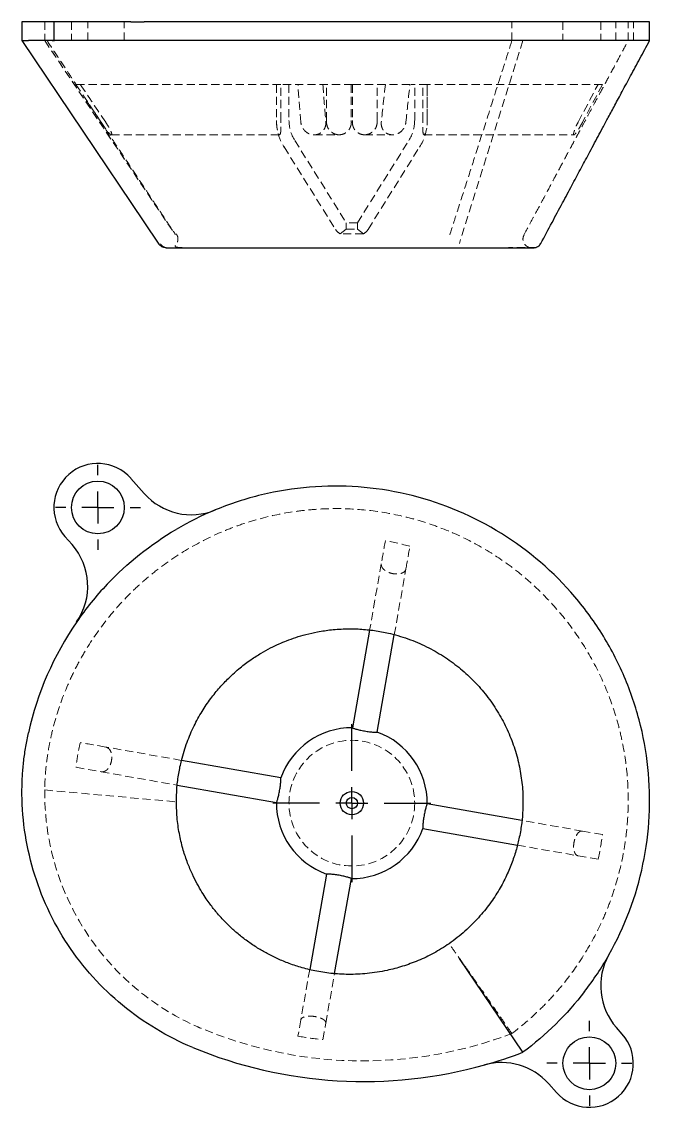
# Model space of a CAD drawing. Header units: millimetres. Extents: x 34 to 241, y 7 to 176.
# Drawn here: x 34 to 131.7, y 7 to 175.6 of the extents above; entities that cross this region are included whole.
import ezdxf

# ---------------------------------------------------------------- set-up
doc = ezdxf.new("R2010")
doc.units = ezdxf.units.MM
doc.linetypes.add('HIDDEN', pattern=[1.905, 1.27, -0.635])
doc.layers.add('10', color=7, linetype='Continuous')

# ---------------------------------------------------------------- blocks, each defined once
blk = doc.blocks.new('SW_CENTERMARKSYMBOL_0')
at = {"layer": '10', "color": 0}
for p, q in [((0, 5), (0, 6.6)), ((0, 0), (0, 2.5)), ((-5, 0), (-6.6, 0)), ((0, 0), (-2.5, 0)), ((0, 0), (0, -2.5)), ((0, 0), (2.5, 0)), ((5, 0), (6.6, 0)), ((0, -5), (0, -6.6))]:
    blk.add_line(p, q, dxfattribs=at)
blk = doc.blocks.new('SW_CENTERMARKSYMBOL_1')
at = {"layer": '10', "color": 0}
for p, q in [((0, 5), (0, 6.6)), ((0, 0), (0, 2.5)), ((-5, 0), (-6.6, 0)), ((0, 0), (-2.5, 0)), ((0, 0), (0, -2.5)), ((0, 0), (2.5, 0)), ((5, 0), (6.6, 0)), ((0, -5), (0, -6.6))]:
    blk.add_line(p, q, dxfattribs=at)
blk = doc.blocks.new('SW_CENTERMARKSYMBOL_2')
at = {"layer": '10', "color": 0}
for p, q in [((0, 5), (0, 12.26)), ((0, 0), (0, 2.5)), ((-5, 0), (-12.26, 0)), ((0, 0), (-2.5, 0)), ((0, 0), (0, -2.5)), ((0, 0), (2.5, 0)), ((5, 0), (12.26, 0)), ((0, -5), (0, -12.26))]:
    blk.add_line(p, q, dxfattribs=at)

msp = doc.modelspace()

# ---------------------------------------------------------------- linework, layer by layer
at = {"color": 7, "linetype": 'Continuous', "lineweight": 25}
for p, q in [((34, 175.62), (34, 172.69)), ((35, 175.62), (34, 175.62)), ((38.95, 175.62), (35, 175.62)), ((38.95, 175.62), (38.95, 172.69)), ((50.89, 175.62), (38.95, 175.62)), ((50.89, 175.62), (52.97, 175.62)), ((64.01, 175.62), (52.97, 175.62)), ((131.44, 175.62), (64.01, 175.62)), ((131.44, 172.69), (131.44, 175.62)), ((34, 172.69), (52.91, 144.55)), ((34.02, 172.69), (34, 172.69)), ((50.89, 172.69), (38.95, 172.69)), ((52.97, 172.69), (50.89, 172.69)), ((64.01, 172.69), (52.97, 172.69)), ((52.91, 144.55), (55.23, 141.09)), ((52.97, 102.34), (50.89, 104.69)), ((40.66, 95.65), (41.77, 94.39)), ((87.97, 81.12), (85.29, 65.94)), ((89.13, 65.26), (91.8, 80.39)), ((74.18, 58.16), (58.76, 60.88)), ((58.11, 57.03), (73.5, 54.32)), ((111.61, 51.56), (96.91, 54.16)), ((96.23, 50.31), (110.91, 47.72)), ((81.28, 43.21), (78.67, 28.39)), ((82.52, 27.76), (85.13, 42.53)), ((111.75, 15.54), (101.9, 30.12)), ((127.2, 18.35), (126.28, 19.39)), ((115.78, 10.65), (116.96, 9.31))]:
    msp.add_line(p, q, dxfattribs=at)
at = {"color": 7, "linetype": 'HIDDEN', "lineweight": 18}
for p, q in [((37.53, 175.62), (37.53, 172.69)), ((41.68, 175.62), (41.68, 172.69)), ((44.21, 172.69), (44.21, 175.62)), ((49.87, 172.69), (49.87, 175.62)), ((110.05, 172.69), (110.05, 175.62)), ((117.98, 175.62), (117.98, 172.69)), ((123.84, 175.62), (123.84, 172.69)), ((126.18, 172.69), (126.18, 175.62)), ((128.91, 172.69), (128.91, 175.62)), ((37.53, 172.68), (54.47, 147.47)), ((111.75, 172.69), (101.9, 141.19)), ((42.38, 165.86), (46.29, 160.01)), ((74.18, 165.86), (43.06, 165.86)), ((73.5, 165.86), (73.5, 160.29)), ((73.5, 165.86), (73.5, 160.29)), ((74.18, 160.29), (74.18, 165.86)), ((85.29, 165.86), (74.18, 165.86)), ((75.45, 165.86), (75.45, 160.29)), ((77.29, 160.01), (76.84, 165.86)), ((81.28, 160.29), (81.28, 165.86)), ((85.12, 165.86), (85.12, 160.29)), ((85.29, 165.86), (85.29, 160.29)), ((90.41, 165.86), (85.29, 165.86)), ((89.13, 160.29), (89.13, 165.86)), ((96.92, 165.86), (94.35, 165.86)), ((94.97, 160.29), (94.97, 165.86)), ((96.24, 160.29), (96.24, 165.86)), ((96.92, 165.86), (96.92, 160.29)), ((124.11, 165.86), (96.92, 165.86)), ((96.92, 160.29), (96.92, 165.86)), ((120.34, 160.01), (123.43, 165.86)), ((124.11, 165.86), (121.02, 160.01)), ((73.5, 160.29), (73.5, 160.29)), ((96.92, 160.29), (96.92, 160.29)), ((96.91, 160.01), (96.88, 159.57)), ((47.88, 158.05), (74, 158.05)), ((76.34, 157.19), (84.34, 144.39)), ((79.37, 158.05), (83.23, 158.05)), ((86.08, 144.39), (94.08, 157.19)), ((87.18, 158.05), (91.5, 158.05)), ((96.42, 158.05), (119.71, 158.05)), ((74.69, 156.16), (82.68, 143.36)), ((87.73, 143.36), (95.73, 156.16)), ((84.34, 143.42), (83.39, 142.69)), ((86.08, 144.39), (84.34, 144.39)), ((84.34, 144.39), (84.34, 143.42)), ((84.34, 143.42), (86.08, 143.42)), ((86.08, 143.42), (86.08, 144.39)), ((87.02, 142.69), (86.08, 143.42)), ((87.02, 142.69), (83.39, 142.69)), ((113.79, 140.57), (113.77, 140.57)), ((89.78, 91.43), (87.97, 81.12)), ((91.8, 80.39), (93.6, 90.61)), ((58.76, 60.88), (47, 62.96)), ((42.38, 59.81), (46.27, 59.12)), ((46.29, 59.12), (58.11, 57.03)), ((121.02, 49.9), (111.61, 51.56)), ((124.11, 49.36), (121.03, 49.9)), ((110.91, 47.72), (120.34, 46.06)), ((120.35, 46.06), (123.43, 45.52)), ((78.67, 28.39), (77.29, 20.58)), ((81.16, 20.04), (82.52, 27.76)), ((77.29, 20.58), (76.84, 18.04))]:
    msp.add_line(p, q, dxfattribs=at)
at = {"color": 7, "linetype": 'HIDDEN', "lineweight": 18, "flags": 128}
msp.add_lwpolyline([(73.51, 159.98), (73.54, 159.47), (73.57, 159.23)], dxfattribs=at)
at = {"color": 7, "linetype": 'Continuous', "lineweight": 25}
for centre, radius in [((45.78, 100.17), 4.1), ((85.21, 54.24), 1.81), ((85.21, 54.24), 0.87), ((122.08, 13.83), 4.1)]:
    msp.add_circle(centre, radius, dxfattribs=at)
at = {"color": 7, "linetype": 'HIDDEN', "lineweight": 18}
msp.add_circle((85.21, 54.24), 9.76, dxfattribs=at)
for centre, radius, start, end in [((81.3, 160.29), 7.81, 180, 182.3056), ((81.3, 160.29), 5.85, 180, 212.0054), ((89.11, 160.29), 5.85, 327.9946, 0), ((89.11, 160.29), 7.81, 357.5085, 0), ((89.11, 160.29), 7.81, 327.9946, 357.5085), ((81.3, 160.29), 7.81, 195.0656, 212.0054), ((84.34, 144.39), 1.95, 212.0054, 241.045), ((86.08, 144.39), 1.95, 298.955, 327.9946)]:
    msp.add_arc(centre, radius, start, end, dxfattribs=at)
at = {"color": 7, "linetype": 'Continuous', "lineweight": 25}
for centre, radius, start, end in [((45.78, 100.17), 6.83, 41.4697, 221.4697), ((60.29, 108.8), 9.76, 221.4697, 292.4598), ((34.45, 87.93), 9.76, 325.4114, 41.4697), ((85.21, 54.24), 11.71, 89.5941, 160.4059), ((85.21, 54.24), 11.71, 359.5941, 70.4059), ((85.21, 54.24), 11.71, 179.5941, 250.4059), ((85.21, 54.24), 11.71, 269.5941, 340.4059), ((133.6, 25.85), 9.76, 150.4797, 221.4697), ((122.08, 13.83), 6.83, 221.4697, 41.4697), ((108.46, 4.19), 9.76, 41.4697, 105.6678)]:
    msp.add_arc(centre, radius, start, end, dxfattribs=at)
at = {"color": 7, "linetype": 'HIDDEN', "lineweight": 18}
for points, knots in [([(128.12, 172.69), (128.12, 173.15), (128.12, 174.12), (128.12, 175.1), (128.12, 175.62)], [0, 0, 0, 0, 0.469321, 1, 1, 1, 1]), ([(34.89, 172.69), (34.84, 172.69), (34.46, 172.69), (34.2, 172.69), (34.15, 172.69), (34.14, 172.69)], [0, 0, 0, 0, 0.103137, 0.863488, 1, 1, 1, 1]), ([(37.89, 172.68), (38.41, 171.9), (39.48, 170.27), (40.98, 168), (41.97, 166.51), (42.4, 165.86)], [0, 0, 0, 0, 0.343339, 0.713785, 1, 1, 1, 1]), ([(39.93, 172.69), (39.61, 172.68), (38.88, 172.67), (38.22, 172.67), (37.99, 172.68), (37.91, 172.69)], [0, 0, 0, 0, 0.346426, 0.794506, 1, 1, 1, 1]), ([(69.08, 172.69), (68.09, 172.69), (65.91, 172.69), (62.66, 172.69), (59.32, 172.69), (56.11, 172.69), (53.09, 172.69), (50.3, 172.69), (47.76, 172.69), (45.66, 172.69), (44.54, 172.69), (44.09, 172.69)], [0, 0, 0, 0, 0.096059, 0.21231, 0.32856, 0.448183, 0.567806, 0.684125, 0.800445, 0.920145, 1, 1, 1, 1]), ([(110.06, 172.69), (109.37, 170.52), (108.05, 166.38), (106.17, 160.47), (104.47, 155.14), (102.95, 150.41), (101.62, 146.27), (100.79, 143.71), (100.41, 142.52)], [0, 0, 0, 0, 0.215655, 0.411712, 0.588172, 0.74504, 0.882315, 1, 1, 1, 1]), ([(111.93, 142.48), (112.48, 143.52), (113.56, 145.53), (115.1, 148.42), (116.51, 151.06), (117.82, 153.5), (118.89, 155.51), (119.77, 157.15), (120.47, 158.45), (121.21, 159.83), (122.04, 161.38), (123, 163.17), (124.1, 165.22), (125.35, 167.54), (126.7, 170.06), (127.64, 171.8), (128.11, 172.69)], [0, 0, 0, 0, 0.103088, 0.199955, 0.286683, 0.365127, 0.442411, 0.485488, 0.528421, 0.571723, 0.622208, 0.682, 0.749786, 0.826558, 0.912318, 1, 1, 1, 1]), ([(128.1, 172.69), (128.11, 172.69), (128.16, 172.69), (128.06, 172.69), (127.83, 172.69), (127.77, 172.69)], [0, 0, 0, 0, 0.048734, 0.76027, 1, 1, 1, 1]), ([(43.06, 165.86), (42.99, 165.86), (42.84, 165.86), (42.66, 165.86), (42.51, 165.86), (42.44, 165.86), (42.4, 165.86)], [0, 0, 0, 0, 0.255719, 0.5116592, 0.7682719, 1, 1, 1, 1]), ([(43.81, 163.72), (43.83, 163.69), (44.13, 163.23), (44.69, 162.4), (45.44, 161.27), (46.1, 160.27), (46.83, 159.16), (47.74, 157.78), (48.91, 156.01), (50.29, 153.93), (51.87, 151.54), (53.66, 148.84), (55.65, 145.83), (57.05, 143.72), (57.79, 142.62)], [0, 0, 0, 0, 0.003365, 0.065576, 0.119137, 0.164049, 0.20748, 0.276764, 0.360702, 0.45929, 0.572521, 0.700388, 0.842883, 1, 1, 1, 1]), ([(46.29, 160.01), (46.45, 159.77), (46.61, 159.55), (46.84, 159.21), (46.92, 159.1), (47.08, 158.89), (47.16, 158.79), (47.31, 158.6), (47.38, 158.51), (47.51, 158.36), (47.57, 158.29), (47.69, 158.18), (47.74, 158.13), (47.82, 158.07), (47.86, 158.05), (47.94, 158.05), (47.95, 158.11), (47.92, 158.28), (47.9, 158.35), (47.84, 158.5), (47.8, 158.59), (47.72, 158.78), (47.67, 158.88), (47.55, 159.09), (47.49, 159.2), (47.3, 159.54), (47.15, 159.77), (46.99, 160)], [0, 0, 0, 0, 0.125, 0.125, 0.1875, 0.1875, 0.25, 0.25, 0.3125, 0.3125, 0.375, 0.375, 0.4375, 0.4375, 0.5, 0.5, 0.625, 0.625, 0.6875, 0.6875, 0.75, 0.75, 0.8125, 0.8125, 0.875, 0.875, 1, 1, 1, 1]), ([(73.5, 160.01), (73.51, 159.88), (73.52, 159.75), (73.54, 159.5), (73.55, 159.38), (73.59, 159.14), (73.61, 159.03), (73.65, 158.82), (73.67, 158.72), (73.74, 158.45), (73.8, 158.3), (73.9, 158.11), (73.95, 158.05), (74, 158.05)], [0, 0, 0, 0, 0.125, 0.125, 0.25, 0.25, 0.375, 0.375, 0.5, 0.5, 0.75, 0.75, 1, 1, 1, 1]), ([(74, 158.05), (74.04, 158.05), (74.08, 158.11), (74.14, 158.3), (74.16, 158.45), (74.19, 158.81), (74.2, 159.02), (74.2, 159.49), (74.19, 159.75), (74.18, 160.01)], [0, 0, 0, 0, 0.25, 0.25, 0.5, 0.5, 0.75, 0.75, 1, 1, 1, 1]), ([(81.16, 160.01), (81.16, 159.95), (81.17, 159.85), (81.16, 159.7), (81.15, 159.55), (81.12, 159.41), (81.08, 159.27), (81.03, 159.14), (80.97, 159.01), (80.9, 158.88), (80.81, 158.76), (80.64, 158.56), (80.36, 158.3), (79.88, 158.09), (79.36, 158.03), (78.83, 158.1), (78.33, 158.31), (77.97, 158.6), (77.72, 158.89), (77.55, 159.14), (77.42, 159.41), (77.33, 159.7), (77.31, 159.9), (77.29, 160.01)], [0, 0, 0, 0, 0.026695, 0.052668, 0.078044, 0.102957, 0.127545, 0.151951, 0.17632, 0.200796, 0.225519, 0.250626, 0.335899, 0.416451, 0.5, 0.583053, 0.663815, 0.749568, 0.799517, 0.848473, 0.897496, 0.947661, 1, 1, 1, 1]), ([(83.23, 158.05), (82.98, 158.05), (82.73, 158.11), (82.26, 158.3), (82.04, 158.45), (81.68, 158.81), (81.53, 159.02), (81.34, 159.49), (81.28, 159.75), (81.28, 160.01)], [0, 0, 0, 0, 0.25, 0.25, 0.5, 0.5, 0.75, 0.75, 1, 1, 1, 1]), ([(85.13, 160.01), (85.13, 159.88), (85.12, 159.75), (85.07, 159.5), (85.03, 159.38), (84.94, 159.14), (84.88, 159.03), (84.75, 158.82), (84.67, 158.72), (84.41, 158.45), (84.2, 158.3), (83.74, 158.11), (83.49, 158.05), (83.23, 158.05)], [0, 0, 0, 0, 0.125, 0.125, 0.25, 0.25, 0.375, 0.375, 0.5, 0.5, 0.75, 0.75, 1, 1, 1, 1]), ([(85.29, 160.01), (85.29, 159.88), (85.3, 159.75), (85.35, 159.5), (85.38, 159.38), (85.48, 159.14), (85.53, 159.03), (85.67, 158.82), (85.75, 158.72), (86.01, 158.45), (86.22, 158.3), (86.68, 158.11), (86.93, 158.05), (87.18, 158.05)], [0, 0, 0, 0, 0.125, 0.125, 0.25, 0.25, 0.375, 0.375, 0.5, 0.5, 0.75, 0.75, 1, 1, 1, 1]), ([(87.18, 158.05), (87.44, 158.05), (87.69, 158.11), (88.16, 158.3), (88.37, 158.45), (88.74, 158.81), (88.88, 159.02), (89.08, 159.49), (89.13, 159.75), (89.13, 160.01)], [0, 0, 0, 0, 0.25, 0.25, 0.5, 0.5, 0.75, 0.75, 1, 1, 1, 1]), ([(89.78, 160.01), (89.76, 159.77), (89.78, 159.54), (89.87, 159.2), (89.91, 159.09), (90.01, 158.88), (90.07, 158.78), (90.22, 158.6), (90.31, 158.51), (90.5, 158.36), (90.6, 158.29), (90.82, 158.18), (90.95, 158.13), (91.2, 158.07), (91.33, 158.06), (91.61, 158.05), (91.74, 158.07), (92.01, 158.12), (92.15, 158.16), (92.53, 158.32), (92.76, 158.48), (93.05, 158.76), (93.13, 158.87), (93.28, 159.08), (93.35, 159.19), (93.51, 159.53), (93.58, 159.77), (93.6, 160.01)], [0, 0, 0, 0, 0.125, 0.125, 0.1875, 0.1875, 0.25, 0.25, 0.3125, 0.3125, 0.375, 0.375, 0.4375, 0.4375, 0.5, 0.5, 0.5625, 0.5625, 0.625, 0.625, 0.75, 0.75, 0.8125, 0.8125, 0.875, 0.875, 1, 1, 1, 1]), ([(96.42, 158.05), (96.37, 158.05), (96.33, 158.11), (96.27, 158.3), (96.25, 158.45), (96.23, 158.81), (96.22, 159.02), (96.22, 159.49), (96.22, 159.75), (96.23, 160.01)], [0, 0, 0, 0, 0.25, 0.25, 0.5, 0.5, 0.75, 0.75, 1, 1, 1, 1]), ([(121.02, 160.01), (120.89, 159.76), (120.76, 159.53), (120.5, 159.07), (120.37, 158.86), (120.13, 158.48), (120.01, 158.33), (119.87, 158.17), (119.83, 158.13), (119.76, 158.07), (119.73, 158.05), (119.65, 158.05), (119.63, 158.11), (119.64, 158.27), (119.66, 158.34), (119.69, 158.49), (119.72, 158.57), (119.78, 158.76), (119.81, 158.86), (119.9, 159.07), (119.94, 159.18), (120.09, 159.53), (120.21, 159.77), (120.34, 160.01)], [0, 0, 0, 0, 0.125, 0.125, 0.25, 0.25, 0.375, 0.375, 0.4375, 0.4375, 0.5, 0.5, 0.625, 0.625, 0.6875, 0.6875, 0.75, 0.75, 0.8125, 0.8125, 0.875, 0.875, 1, 1, 1, 1]), ([(96.6, 158.3), (96.57, 158.22), (96.5, 158.08), (96.44, 158.06), (96.42, 158.05)], [0, 0, 0, 0, 0.5490698, 1, 1, 1, 1]), ([(57.74, 142.62), (57.74, 142.62), (57.74, 142.62), (57.79, 142.62), (57.79, 142.62)], [0, 0, 0, 0, 0.901868, 1, 1, 1, 1]), ([(58.02, 142.61), (57.96, 142.61), (57.77, 142.62), (57.75, 142.62), (57.74, 142.62)], [0, 0, 0, 0, 0.3444571, 1, 1, 1, 1]), ([(57.99, 142.61), (58.05, 142.5), (58.17, 142.29), (58.22, 141.97), (58.21, 141.69), (58.15, 141.42), (58.05, 141.19), (57.95, 141.03), (57.88, 140.96), (57.86, 140.93), (57.84, 140.9), (57.82, 140.87), (57.79, 140.82), (57.78, 140.76), (57.8, 140.7), (57.89, 140.64), (58.11, 140.58), (58.49, 140.54), (59.11, 140.51), (59.97, 140.49), (60.74, 140.49), (61.12, 140.49)], [0, 0, 0, 0, 0.02706, 0.050454, 0.070191, 0.086278, 0.109052, 0.123214, 0.12737, 0.129564, 0.132239, 0.139466, 0.149542, 0.178812, 0.220652, 0.296355, 0.395084, 0.51708, 0.662571, 0.83177, 1, 1, 1, 1]), ([(113.14, 140.49), (113.02, 140.5), (112.79, 140.52), (112.46, 140.66), (112.18, 140.87), (111.96, 141.15), (111.82, 141.47), (111.76, 141.82), (111.8, 142.18), (111.89, 142.39), (111.94, 142.5)], [0, 0, 0, 0, 0.124949, 0.250019, 0.374962, 0.499785, 0.62495, 0.750029, 0.874999, 1, 1, 1, 1]), ([(55.5, 141.1), (55.57, 141.01), (55.71, 140.83), (55.99, 140.64), (56.3, 140.51), (56.52, 140.5), (56.63, 140.49)], [0, 0, 0, 0, 0.250033, 0.500012, 0.749982, 1, 1, 1, 1]), ([(101.31, 140.5), (101.97, 140.5), (103.3, 140.51), (105.12, 140.51), (106.8, 140.51), (108.34, 140.52), (109.7, 140.52), (110.88, 140.53), (111.87, 140.54), (112.65, 140.54), (113, 140.55), (113.16, 140.55)], [0, 0, 0, 0, 0.111918, 0.22428, 0.33695, 0.449787, 0.562668, 0.675555, 0.788488, 0.901487, 1, 1, 1, 1]), ([(110.05, 18.46), (111.59, 19.61), (113.04, 20.86), (115.1, 22.86), (115.76, 23.55), (117.05, 24.98), (117.67, 25.7), (119.44, 27.93), (120.52, 29.49), (122.49, 32.73), (123.38, 34.41), (124.55, 37.04), (124.92, 37.92), (125.58, 39.71), (125.89, 40.61), (126.71, 43.33), (127.15, 45.17), (127.63, 47.98), (127.76, 48.92), (127.96, 50.83), (128.03, 51.79), (128.16, 54.65), (128.12, 56.55), (127.8, 60.32), (127.53, 62.2), (126.93, 64.99), (126.71, 65.93), (126.19, 67.77), (125.91, 68.68), (124.97, 71.38), (124.23, 73.12), (122.55, 76.52), (121.6, 78.17), (120.01, 80.56), (119.45, 81.34), (118.3, 82.86), (117.7, 83.6), (115.84, 85.75), (114.51, 87.1), (112.39, 89.01), (111.67, 89.62), (110.17, 90.81), (109.39, 91.38), (107.04, 93.01), (105.41, 93.99), (102.05, 95.74), (100.32, 96.51), (97.64, 97.5), (96.73, 97.81), (94.89, 98.36), (93.97, 98.6), (91.19, 99.25), (89.32, 99.56), (85.55, 99.95), (83.65, 100.02), (80.78, 99.96), (79.82, 99.9), (77.92, 99.74), (76.97, 99.63), (74.16, 99.2), (72.31, 98.81), (69.57, 98.03), (68.66, 97.75), (66.86, 97.12), (65.96, 96.77), (63.32, 95.65), (61.62, 94.8), (58.35, 92.9), (56.77, 91.84), (54.5, 90.11), (53.76, 89.51), (52.31, 88.25), (51.6, 87.6), (49.57, 85.6), (48.31, 84.19), (45.96, 81.21), (44.88, 79.65), (43.4, 77.19), (42.93, 76.35), (42.05, 74.66), (41.64, 73.8), (40.49, 71.19), (39.83, 69.42), (39.02, 66.69), (38.78, 65.77), (38.46, 64.38), (38.36, 63.91), (38.17, 62.97), (38.09, 62.5), (37.87, 61.07), (37.75, 60.12), (37.63, 58.69), (37.59, 58.21), (37.56, 57.49), (37.55, 57.25), (37.54, 56.77), (37.53, 56.53), (37.53, 56.29)], [0, 0, 0, 0, 0.03125, 0.03125, 0.046875, 0.046875, 0.0625, 0.0625, 0.09375, 0.09375, 0.125, 0.125, 0.140625, 0.140625, 0.15625, 0.15625, 0.1875, 0.1875, 0.203125, 0.203125, 0.21875, 0.21875, 0.25, 0.25, 0.28125, 0.28125, 0.296875, 0.296875, 0.3125, 0.3125, 0.34375, 0.34375, 0.375, 0.375, 0.390625, 0.390625, 0.40625, 0.40625, 0.4375, 0.4375, 0.453125, 0.453125, 0.46875, 0.46875, 0.5, 0.5, 0.53125, 0.53125, 0.546875, 0.546875, 0.5625, 0.5625, 0.59375, 0.59375, 0.625, 0.625, 0.640625, 0.640625, 0.65625, 0.65625, 0.6875, 0.6875, 0.703125, 0.703125, 0.71875, 0.71875, 0.75, 0.75, 0.78125, 0.78125, 0.796875, 0.796875, 0.8125, 0.8125, 0.84375, 0.84375, 0.875, 0.875, 0.890625, 0.890625, 0.90625, 0.90625, 0.9375, 0.9375, 0.953125, 0.953125, 0.960938, 0.960938, 0.96875, 0.96875, 0.984375, 0.984375, 0.992188, 0.992188, 0.996094, 0.996094, 1, 1, 1, 1]), ([(89.78, 91.43), (89.76, 91.29), (89.78, 91.14), (89.87, 90.92), (89.91, 90.85), (90.01, 90.7), (90.07, 90.63), (90.22, 90.49), (90.31, 90.42), (90.5, 90.29), (90.6, 90.23), (90.82, 90.12), (90.95, 90.07), (91.2, 89.98), (91.33, 89.94), (91.61, 89.88), (91.74, 89.86), (92.01, 89.84), (92.15, 89.83), (92.53, 89.84), (92.76, 89.88), (93.05, 89.99), (93.13, 90.03), (93.28, 90.12), (93.35, 90.17), (93.51, 90.34), (93.58, 90.47), (93.6, 90.61)], [0, 0, 0, 0, 0.125, 0.125, 0.1875, 0.1875, 0.25, 0.25, 0.3125, 0.3125, 0.375, 0.375, 0.4375, 0.4375, 0.5, 0.5, 0.5625, 0.5625, 0.625, 0.625, 0.75, 0.75, 0.8125, 0.8125, 0.875, 0.875, 1, 1, 1, 1]), ([(43.06, 63.65), (42.91, 63.02), (42.77, 62.38), (42.55, 61.1), (42.46, 60.45), (42.39, 59.81)], [0, 0, 0, 0, 0.5, 0.5, 1, 1, 1, 1]), ([(46.29, 59.12), (46.45, 59.09), (46.61, 59.1), (46.84, 59.19), (46.92, 59.23), (47.08, 59.33), (47.16, 59.39), (47.31, 59.54), (47.38, 59.62), (47.51, 59.81), (47.57, 59.92), (47.69, 60.15), (47.74, 60.27), (47.82, 60.53), (47.86, 60.67), (47.94, 61.08), (47.95, 61.36), (47.92, 61.75), (47.9, 61.87), (47.84, 62.1), (47.8, 62.21), (47.72, 62.4), (47.67, 62.48), (47.55, 62.63), (47.49, 62.7), (47.3, 62.86), (47.15, 62.93), (46.99, 62.96)], [0, 0, 0, 0, 0.125, 0.125, 0.1875, 0.1875, 0.25, 0.25, 0.3125, 0.3125, 0.375, 0.375, 0.4375, 0.4375, 0.5, 0.5, 0.625, 0.625, 0.6875, 0.6875, 0.75, 0.75, 0.8125, 0.8125, 0.875, 0.875, 1, 1, 1, 1]), ([(37.53, 56.29), (37.48, 51.12), (38.43, 45.97), (42.26, 36.36), (45.1, 31.97), (52.28, 24.54), (56.56, 21.56), (61.6, 19.35), (61.89, 19.23), (70, 15.89), (78.37, 14.22), (94.76, 14.19), (102.64, 15.63), (110.05, 18.46)], [-5.113451, -5.113451, -5.113451, -5.113451, -4.317182, -4.317182, -3.521944, -3.521944, -2.727966, -2.727966, -2.676278, -2.676278, -1.296183, -1.296183, 0, 0, 0, 0]), ([(121.02, 49.9), (120.89, 49.93), (120.76, 49.91), (120.5, 49.77), (120.37, 49.66), (120.13, 49.35), (120.01, 49.15), (119.87, 48.8), (119.83, 48.68), (119.76, 48.43), (119.73, 48.29), (119.65, 47.89), (119.63, 47.62), (119.64, 47.25), (119.66, 47.13), (119.69, 46.9), (119.72, 46.8), (119.78, 46.61), (119.81, 46.53), (119.9, 46.38), (119.94, 46.31), (120.09, 46.15), (120.21, 46.08), (120.34, 46.06)], [0, 0, 0, 0, 0.125, 0.125, 0.25, 0.25, 0.375, 0.375, 0.4375, 0.4375, 0.5, 0.5, 0.625, 0.625, 0.6875, 0.6875, 0.75, 0.75, 0.8125, 0.8125, 0.875, 0.875, 1, 1, 1, 1]), ([(110.06, 18.45), (109.37, 19.45), (108.05, 21.35), (106.17, 24.06), (104.47, 26.5), (102.95, 28.66), (101.62, 30.55), (100.79, 31.72), (100.41, 32.26)], [0, 0, 0, 0, 0.215655, 0.411712, 0.588172, 0.74504, 0.882315, 1, 1, 1, 1]), ([(81.16, 20.04), (81.16, 20.06), (81.17, 20.11), (81.16, 20.17), (81.15, 20.24), (81.12, 20.3), (81.08, 20.37), (81.03, 20.43), (80.97, 20.5), (80.9, 20.56), (80.81, 20.62), (80.64, 20.73), (80.36, 20.87), (79.88, 21.03), (79.36, 21.12), (78.83, 21.17), (78.33, 21.16), (77.97, 21.09), (77.72, 21.01), (77.55, 20.92), (77.42, 20.82), (77.33, 20.71), (77.31, 20.62), (77.29, 20.58)], [0, 0, 0, 0, 0.026695, 0.052668, 0.078044, 0.102957, 0.127545, 0.151951, 0.17632, 0.200796, 0.225519, 0.250626, 0.335899, 0.416451, 0.5, 0.583053, 0.663815, 0.749568, 0.799517, 0.848473, 0.897496, 0.947661, 1, 1, 1, 1])]:
    msp.add_open_spline(points, degree=3, knots=knots, dxfattribs=at)
at = {"color": 7, "linetype": 'Continuous', "lineweight": 25}
for points, knots in [([(34, 172.69), (34.01, 172.69), (34.02, 172.69), (34.04, 172.7), (34.06, 172.7), (34.13, 172.7), (34.19, 172.7), (34.36, 172.69), (34.46, 172.7), (34.71, 172.7), (34.85, 172.7), (35, 172.7)], [0, 0, 0, 0, 0.125, 0.125, 0.25, 0.25, 0.5, 0.5, 0.75, 0.75, 1, 1, 1, 1]), ([(38.84, 172.69), (38.52, 172.69), (37.49, 172.69), (36.16, 172.69), (35.39, 172.69), (35, 172.69)], [0, 0, 0, 0, 0.182195, 0.591098, 1, 1, 1, 1]), ([(131.41, 172.69), (131.41, 172.69), (131.45, 172.69), (131.21, 172.69), (130.69, 172.69), (129.86, 172.69), (128.75, 172.69), (127.36, 172.69), (125.71, 172.69), (123.8, 172.69), (121.64, 172.69), (119.24, 172.69), (116.63, 172.69), (113.82, 172.69), (110.82, 172.69), (107.64, 172.69), (104.32, 172.69), (100.87, 172.69), (97.31, 172.69), (93.67, 172.69), (89.95, 172.69), (86.2, 172.69), (82.42, 172.69), (78.64, 172.69), (74.89, 172.69), (71.18, 172.69), (67.54, 172.69), (65.19, 172.69), (64.01, 172.69)], [0, 0, 0, 0, 0.013725, 0.053176, 0.092627, 0.132078, 0.171529, 0.21098, 0.250431, 0.289882, 0.329333, 0.368784, 0.408235, 0.447686, 0.487137, 0.526588, 0.566039, 0.60549, 0.644941, 0.684392, 0.723843, 0.763294, 0.802745, 0.842196, 0.881647, 0.921098, 0.960549, 1, 1, 1, 1]), ([(114.56, 141.19), (115.14, 142.27), (116.25, 144.37), (117.86, 147.36), (119.32, 150.11), (120.68, 152.65), (121.8, 154.73), (122.72, 156.44), (123.45, 157.8), (124.21, 159.24), (125.08, 160.85), (126.08, 162.72), (127.23, 164.87), (128.53, 167.29), (129.95, 169.92), (130.93, 171.75), (131.43, 172.68)], [0, 0, 0, 0, 0.102917, 0.199165, 0.285612, 0.363909, 0.441118, 0.48423, 0.527252, 0.570613, 0.621043, 0.680857, 0.74874, 0.825684, 0.911692, 1, 1, 1, 1]), ([(56.37, 140.49), (56.4, 140.49), (56.46, 140.49), (56.94, 140.49), (57.68, 140.49), (58.71, 140.49), (60.02, 140.49), (61.58, 140.49), (63.39, 140.49), (65.43, 140.49), (67.67, 140.49), (70.09, 140.49), (72.67, 140.49), (75.37, 140.49), (78.17, 140.49), (81.04, 140.49), (83.96, 140.49), (86.88, 140.49), (89.79, 140.49), (92.64, 140.49), (95.41, 140.49), (98.07, 140.49), (100.6, 140.49), (102.95, 140.49), (105.12, 140.49), (107.07, 140.49), (108.79, 140.49), (110.26, 140.49), (111.46, 140.49), (112.39, 140.49), (113, 140.49), (113.31, 140.49), (113.31, 140.49), (113.32, 140.49)], [0, 0, 0, 0, 0.032941, 0.065978, 0.098951, 0.131893, 0.164834, 0.197806, 0.230807, 0.263824, 0.296844, 0.329871, 0.362903, 0.39593, 0.428945, 0.461952, 0.49496, 0.527971, 0.560994, 0.594039, 0.627094, 0.660144, 0.693177, 0.726198, 0.759213, 0.792222, 0.825228, 0.85824, 0.891254, 0.924266, 0.957277, 0.990294, 1, 1, 1, 1]), ([(61.59, 140.5), (61.74, 140.5), (62.33, 140.5), (63.44, 140.5), (64.86, 140.5), (66.23, 140.5), (67.57, 140.5), (69.21, 140.5), (71.22, 140.5), (73.65, 140.5), (76.14, 140.5), (78.68, 140.5), (81.23, 140.5), (83.75, 140.5), (86.21, 140.5), (88.6, 140.5), (90.71, 140.5), (92.55, 140.5), (94.23, 140.5), (96.04, 140.5), (98.07, 140.5), (100.29, 140.5), (102.35, 140.5), (104.2, 140.5), (105.81, 140.5), (107.38, 140.5), (108.88, 140.51), (110.25, 140.51), (111.46, 140.51), (112.46, 140.51), (113.2, 140.51), (113.41, 140.51), (113.52, 140.51)], [0, 0, 0, 0, 0.011876, 0.0444, 0.073696, 0.099749, 0.123382, 0.146752, 0.185352, 0.223522, 0.261251, 0.298535, 0.335341, 0.371271, 0.406217, 0.440182, 0.473175, 0.497284, 0.521033, 0.548051, 0.579709, 0.615998, 0.656917, 0.686778, 0.718701, 0.752683, 0.78873, 0.826847, 0.867035, 0.909288, 0.953606, 1, 1, 1, 1]), ([(113.16, 140.55), (113.18, 140.55), (113.41, 140.55), (113.65, 140.56), (113.75, 140.56), (113.8, 140.57)], [0, 0, 0, 0, 0.060442, 0.529949, 1, 1, 1, 1]), ([(113.2, 140.54), (113.3, 140.53), (113.44, 140.5), (113.4, 140.5), (113.39, 140.5)], [0, 0, 0, 0, 0.762578, 1, 1, 1, 1]), ([(113.72, 140.54), (113.81, 140.57), (113.99, 140.63), (114.22, 140.78), (114.42, 140.98), (114.52, 141.13), (114.57, 141.21)], [0, 0, 0, 0, 0.249483, 0.499231, 0.749462, 1, 1, 1, 1]), ([(125.11, 30.66), (127.59, 35.04), (129.38, 39.81), (131.44, 49.67), (131.7, 54.77), (130.91, 62.28), (130.46, 64.77), (129.16, 69.63), (127.49, 74.4), (125.11, 78.86), (122.4, 83.1), (120.88, 85.12), (115.87, 90.78), (111.95, 94.04), (103.29, 99.19), (98.56, 101.09), (88.75, 103.37), (83.66, 103.73), (76.13, 103.11), (73.64, 102.71), (68.74, 101.53), (66.34, 100.75), (64.01, 99.78)], [0, 0, 0, 0, 0.125, 0.125, 0.25, 0.25, 0.3125, 0.3125, 0.375, 0.4375, 0.4375, 0.5, 0.5, 0.625, 0.625, 0.75, 0.75, 0.875, 0.875, 0.9375, 0.9375, 1, 1, 1, 1]), ([(57.97, 54.47), (57.99, 55.21), (58.02, 56.68), (58.31, 58.82), (58.79, 61.17), (59.56, 63.66), (60.65, 66.2), (61.9, 68.47), (63.24, 70.45), (64.64, 72.17), (66.17, 73.78), (67.79, 75.23), (69.49, 76.51), (71.07, 77.52), (72.53, 78.33), (73.85, 78.96), (75.15, 79.51), (76.54, 80.01), (78.14, 80.48), (79.98, 80.89), (82.12, 81.21), (84.42, 81.35), (86.75, 81.29), (89, 81.04), (91.53, 80.54), (94.28, 79.7), (97.14, 78.44), (99.74, 76.91), (102.11, 75.16), (104.25, 73.17), (106.16, 70.97), (107.82, 68.57), (109.21, 66.02), (110.32, 63.34), (111.12, 60.59), (111.61, 57.81), (111.8, 55.33), (111.77, 53.13), (111.6, 51.1), (111.26, 49.06), (110.76, 47.02), (110.11, 45.02), (109.23, 42.93), (108.09, 40.75), (106.64, 38.55), (104.87, 36.38), (102.77, 34.26), (101.14, 33.03), (100.31, 32.4)], [0, 0, 0, 0, 0.020246, 0.039864, 0.058699, 0.085489, 0.110571, 0.133976, 0.155715, 0.17578, 0.19416, 0.216035, 0.235023, 0.251977, 0.267067, 0.280289, 0.291762, 0.305554, 0.320252, 0.337242, 0.356884, 0.379179, 0.399703, 0.420369, 0.440564, 0.469956, 0.498263, 0.525469, 0.551911, 0.578323, 0.604731, 0.63114, 0.657555, 0.683794, 0.709707, 0.735297, 0.760568, 0.777238, 0.795175, 0.815937, 0.833367, 0.852391, 0.873012, 0.895236, 0.919073, 0.944513, 0.971512, 1, 1, 1, 1]), ([(85.29, 65.94), (85.29, 65.94), (85.3, 65.93), (85.35, 65.91), (85.38, 65.89), (85.48, 65.86), (85.53, 65.84), (85.67, 65.8), (85.75, 65.77), (86.01, 65.7), (86.22, 65.65), (86.68, 65.54), (86.93, 65.49), (87.18, 65.45)], [0, 0, 0, 0, 0.125, 0.125, 0.25, 0.25, 0.375, 0.375, 0.5, 0.5, 0.75, 0.75, 1, 1, 1, 1]), ([(34, 56.42), (34.01, 56.79), (34.02, 57.16), (34.04, 57.9), (34.06, 58.26), (34.13, 59.37), (34.19, 60.1), (34.36, 61.56), (34.46, 62.29), (34.71, 63.74), (34.85, 64.46), (35, 65.18)], [0, 0, 0, 0, 0.125, 0.125, 0.25, 0.25, 0.5, 0.5, 0.75, 0.75, 1, 1, 1, 1]), ([(87.18, 65.45), (87.44, 65.4), (87.69, 65.36), (88.16, 65.3), (88.37, 65.28), (88.74, 65.26), (88.88, 65.25), (89.08, 65.25), (89.13, 65.25), (89.13, 65.26)], [0, 0, 0, 0, 0.25, 0.25, 0.5, 0.5, 0.75, 0.75, 1, 1, 1, 1]), ([(74, 56.21), (74.04, 56.47), (74.08, 56.72), (74.14, 57.19), (74.16, 57.4), (74.19, 57.77), (74.2, 57.91), (74.2, 58.11), (74.19, 58.16), (74.18, 58.16)], [0, 0, 0, 0, 0.25, 0.25, 0.5, 0.5, 0.75, 0.75, 1, 1, 1, 1]), ([(60.5, 16.29), (56.57, 17.92), (52.89, 20.14), (46.33, 25.55), (43.45, 28.75), (38.76, 35.85), (36.95, 39.75), (34.55, 47.91), (33.96, 52.17), (34, 56.42)], [0, 0, 0, 0, 0.25, 0.25, 0.5, 0.5, 0.75, 0.75, 1, 1, 1, 1]), ([(73.5, 54.32), (73.51, 54.32), (73.52, 54.33), (73.54, 54.38), (73.55, 54.41), (73.59, 54.51), (73.61, 54.56), (73.65, 54.7), (73.67, 54.78), (73.74, 55.04), (73.8, 55.25), (73.9, 55.71), (73.95, 55.96), (74, 56.21)], [0, 0, 0, 0, 0.125, 0.125, 0.25, 0.25, 0.375, 0.375, 0.5, 0.5, 0.75, 0.75, 1, 1, 1, 1]), ([(100.32, 32.41), (99.53, 31.9), (97.98, 30.91), (95.54, 29.76), (93.11, 28.87), (90.47, 28.17), (87.66, 27.73), (84.74, 27.59), (82.03, 27.75), (79.54, 28.14), (77.3, 28.7), (75.3, 29.37), (73.51, 30.13), (71.9, 30.94), (70.33, 31.87), (68.82, 32.9), (67.39, 34.04), (66.16, 35.15), (65.16, 36.18), (64.49, 36.93), (64.03, 37.48), (63.65, 37.95), (63.16, 38.6), (62.57, 39.44), (61.89, 40.48), (61.16, 41.75), (60.41, 43.25), (59.67, 44.99), (58.99, 47), (58.44, 49.26), (58.05, 51.78), (58, 53.55), (57.97, 54.47)], [0, 0, 0, 0, 0.0478726, 0.0938838, 0.1380147, 0.1802346, 0.2334968, 0.2832826, 0.3295987, 0.3724577, 0.4118421, 0.4477292, 0.4803099, 0.5110896, 0.5403802, 0.5735797, 0.6046621, 0.6336269, 0.6586318, 0.6780956, 0.6851433, 0.6952913, 0.7091303, 0.726661, 0.7478851, 0.7728056, 0.8014262, 0.8337518, 0.8697899, 0.9095561, 0.9530263, 1, 1, 1, 1]), ([(96.91, 54.16), (96.91, 54.16), (96.9, 54.15), (96.88, 54.1), (96.86, 54.06), (96.83, 53.97), (96.81, 53.91), (96.77, 53.78), (96.74, 53.7), (96.67, 53.44), (96.62, 53.23), (96.51, 52.77), (96.46, 52.52), (96.42, 52.26)], [0, 0, 0, 0, 0.125, 0.125, 0.25, 0.25, 0.375, 0.375, 0.5, 0.5, 0.75, 0.75, 1, 1, 1, 1]), ([(96.42, 52.26), (96.37, 52.01), (96.33, 51.76), (96.27, 51.29), (96.25, 51.07), (96.23, 50.71), (96.22, 50.56), (96.22, 50.37), (96.22, 50.31), (96.23, 50.31)], [0, 0, 0, 0, 0.25, 0.25, 0.5, 0.5, 0.75, 0.75, 1, 1, 1, 1]), ([(83.23, 43.03), (82.98, 43.07), (82.73, 43.11), (82.26, 43.17), (82.04, 43.19), (81.68, 43.22), (81.53, 43.23), (81.34, 43.23), (81.28, 43.22), (81.28, 43.21)], [0, 0, 0, 0, 0.25, 0.25, 0.5, 0.5, 0.75, 0.75, 1, 1, 1, 1]), ([(85.13, 42.53), (85.13, 42.54), (85.12, 42.55), (85.07, 42.57), (85.03, 42.58), (84.94, 42.62), (84.88, 42.64), (84.75, 42.68), (84.67, 42.7), (84.41, 42.77), (84.2, 42.83), (83.74, 42.93), (83.49, 42.98), (83.23, 43.03)], [0, 0, 0, 0, 0.125, 0.125, 0.25, 0.25, 0.375, 0.375, 0.5, 0.5, 0.75, 0.75, 1, 1, 1, 1]), ([(60.5, 16.28), (67.63, 13.35), (75.25, 11.58), (90.63, 10.67), (98.4, 11.51), (105.83, 13.59)], [0, 0, 0, 0, 0.5, 0.5, 1, 1, 1, 1])]:
    msp.add_open_spline(points, degree=3, knots=knots, dxfattribs=at)
at = {"color": 7, "linetype": 'HIDDEN', "lineweight": 18}
for points in [[(37.53, 172.69), (44.27, 162.67), (51, 152.64), (57.74, 142.62)], [(46.99, 160), (45.68, 161.96), (44.37, 163.91), (43.06, 165.86)], [(80.72, 165.86), (80.86, 163.91), (81.01, 161.96), (81.16, 160.01)], [(90.41, 165.86), (90.2, 163.91), (89.99, 161.96), (89.78, 160.01)], [(94.22, 165.86), (92.97, 165.86), (91.7, 165.86), (90.41, 165.86)], [(93.6, 160.01), (93.81, 161.96), (94.02, 163.91), (94.22, 165.86)], [(73.5, 160.01), (73.5, 160.1), (73.5, 160.2), (73.5, 160.29)], [(74.18, 160.01), (74.18, 160.1), (74.18, 160.2), (74.18, 160.29)], [(81.28, 160.01), (81.28, 160.1), (81.28, 160.2), (81.28, 160.29)], [(85.13, 160.01), (85.13, 160.1), (85.12, 160.2), (85.12, 160.29)], [(85.29, 160.01), (85.29, 160.1), (85.29, 160.2), (85.29, 160.29)], [(89.13, 160.01), (89.13, 160.1), (89.13, 160.2), (89.13, 160.29)], [(96.23, 160.01), (96.24, 160.1), (96.24, 160.2), (96.24, 160.29)], [(96.91, 160.01), (96.91, 160.1), (96.92, 160.2), (96.92, 160.29)], [(90.41, 94.99), (90.2, 93.79), (89.99, 92.61), (89.78, 91.43)], [(94.22, 94.14), (92.97, 94.48), (91.7, 94.77), (90.41, 94.99)], [(93.6, 90.61), (93.81, 91.78), (94.02, 92.95), (94.22, 94.14)], [(46.99, 62.96), (45.68, 63.19), (44.37, 63.42), (43.06, 63.65)], [(37.53, 56.29), (44.27, 55.68), (51, 55.07), (57.74, 54.47)], [(123.43, 45.52), (123.72, 46.79), (123.95, 48.07), (124.11, 49.36)], [(80.72, 17.51), (80.86, 18.35), (81.01, 19.2), (81.16, 20.04)], [(76.84, 18.04), (78.13, 17.82), (79.42, 17.64), (80.71, 17.51)]]:
    msp.add_open_spline(points, degree=3, dxfattribs=at)
at = {"color": 7, "linetype": 'Continuous', "lineweight": 25}
for points in [[(56.37, 140.49), (56.15, 140.49), (55.7, 140.6), (55.36, 140.91), (55.23, 141.09)], [(64.01, 99.78), (61.91, 98.92), (59.87, 97.9), (57.91, 96.75)], [(47.22, 88.23), (50.36, 91.55), (53.97, 94.43), (57.91, 96.75)], [(47.22, 88.23), (45.49, 86.41), (43.91, 84.46), (42.49, 82.39)], [(42.49, 82.39), (38.92, 77.21), (36.36, 71.33), (35.01, 65.18)], [(121.34, 24.98), (122.73, 26.78), (123.99, 28.68), (125.11, 30.66)], [(121.34, 24.98), (118.6, 21.41), (115.36, 18.22), (111.75, 15.54)], [(105.83, 13.59), (107.83, 14.15), (109.8, 14.8), (111.75, 15.54)]]:
    msp.add_open_spline(points, degree=3, dxfattribs=at)

# ---------------------------------------------------------------- block references
at = {"layer": '10'}
for name, p in [('SW_CENTERMARKSYMBOL_0', (45.78, 100.17)), ('SW_CENTERMARKSYMBOL_2', (85.21, 54.24)), ('SW_CENTERMARKSYMBOL_1', (122.08, 13.83))]:
    msp.add_blockref(name, p, dxfattribs=at)

doc.saveas('drawing.dxf')
